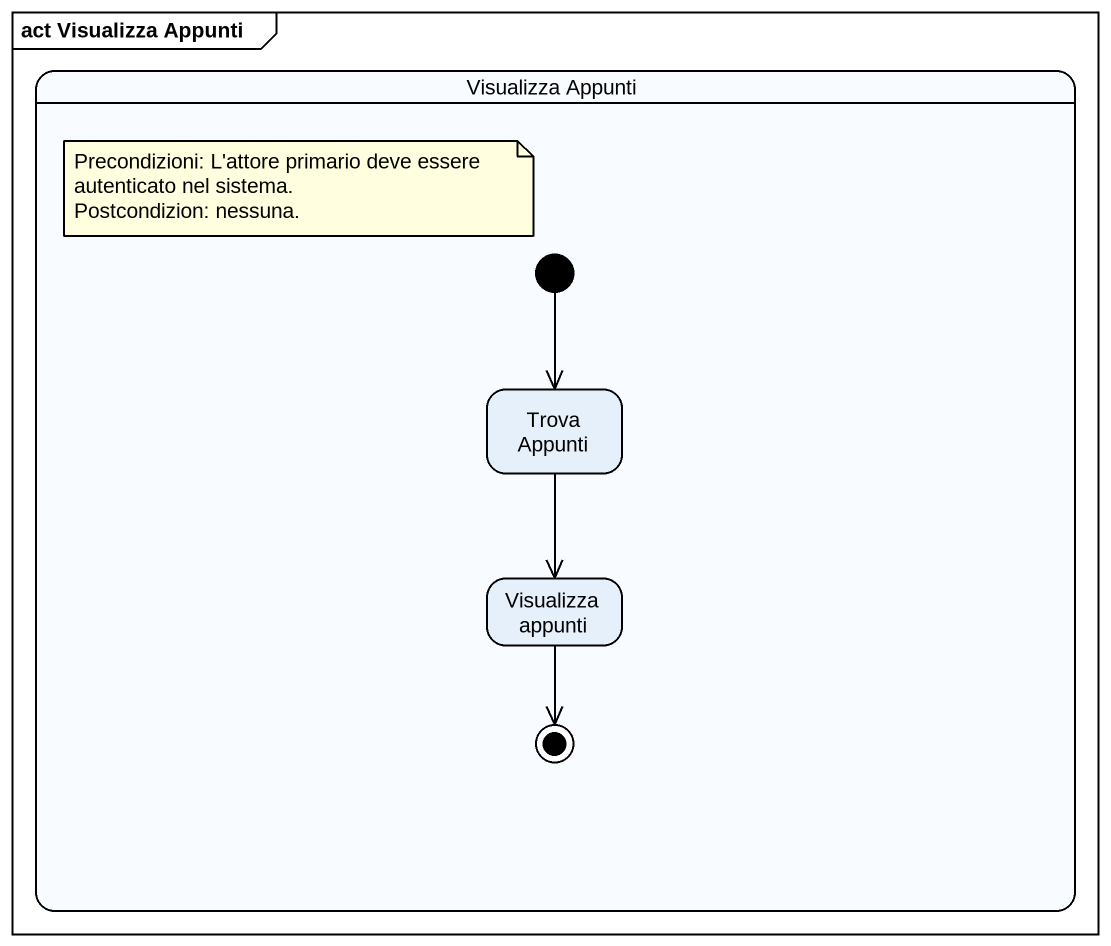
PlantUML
@startuml
mainframe act Visualizza Appunti
hide empty description
state "Visualizza Appunti" as Visualizza_Appunti {
  state "Trova Appunti" as Trova_Appunti
  state "Visualizza appunti" as Visualizza_appunti
  [*] --> Trova_Appunti
  Visualizza_appunti --> [*]
}
Trova_Appunti --> Visualizza_appunti
note as N1
  Precondizioni: L'attore primario deve essere autenticato nel sistema.
  Postcondizion: nessuna.
end note
@enduml
